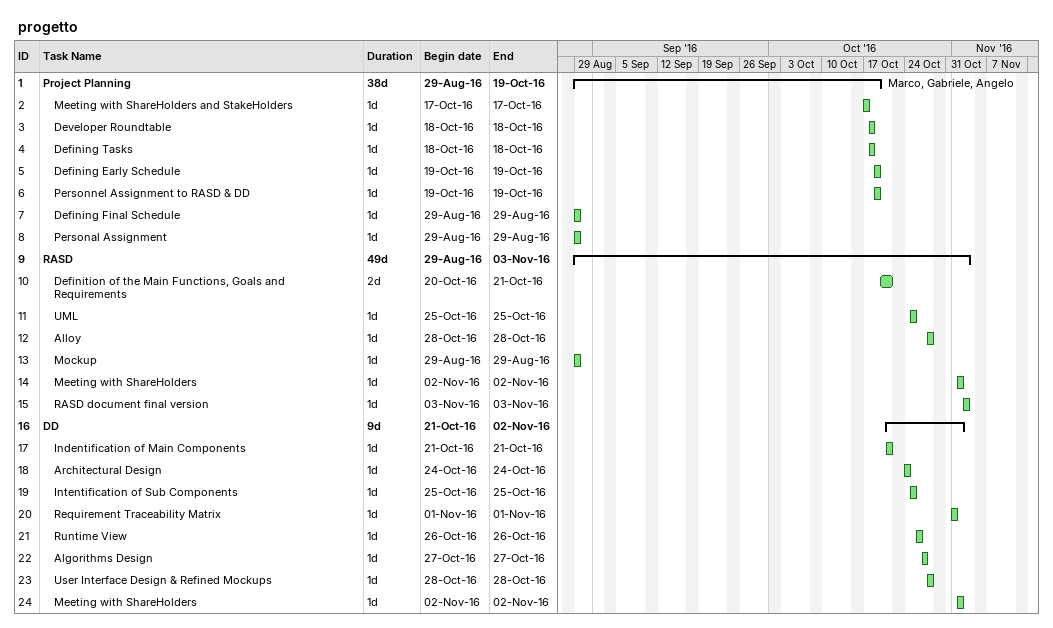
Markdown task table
progetto

| ID | Level | Task | Duration | Start | Finish | Resources |
|---|---|---|---|---|---|---|
| 1 | 1 | **Project Planning** | 38d | 2016-08-29 | 2016-10-19 | Marco, Gabriele, Angelo |
| 2 | 2 | Meeting with ShareHolders and StakeHolders | 1d | 2016-10-17 | 2016-10-17 |  |
| 3 | 2 | Developer Roundtable | 1d | 2016-10-18 | 2016-10-18 |  |
| 4 | 2 | Defining Tasks | 1d | 2016-10-18 | 2016-10-18 |  |
| 5 | 2 | Defining Early Schedule | 1d | 2016-10-19 | 2016-10-19 |  |
| 6 | 2 | Personnel Assignment to RASD & DD | 1d | 2016-10-19 | 2016-10-19 |  |
| 7 | 2 | Defining Final Schedule | 1d | 2016-08-29 | 2016-08-29 |  |
| 8 | 2 | Personal Assignment | 1d | 2016-08-29 | 2016-08-29 |  |
| 9 | 1 | **RASD** | 49d | 2016-08-29 | 2016-11-03 |  |
| 10 | 2 | Definition of the Main Functions, Goals and Requirements | 2d | 2016-10-20 | 2016-10-21 |  |
| 11 | 2 | UML | 1d | 2016-10-25 | 2016-10-25 |  |
| 12 | 2 | Alloy | 1d | 2016-10-28 | 2016-10-28 |  |
| 13 | 2 | Mockup | 1d | 2016-08-29 | 2016-08-29 |  |
| 14 | 2 | Meeting with ShareHolders | 1d | 2016-11-02 | 2016-11-02 |  |
| 15 | 2 | RASD document final version | 1d | 2016-11-03 | 2016-11-03 |  |
| 16 | 1 | **DD** | 9d | 2016-10-21 | 2016-11-02 |  |
| 17 | 2 | Indentification of Main Components | 1d | 2016-10-21 | 2016-10-21 |  |
| 18 | 2 | Architectural Design | 1d | 2016-10-24 | 2016-10-24 |  |
| 19 | 2 | Intentification of Sub Components | 1d | 2016-10-25 | 2016-10-25 |  |
| 20 | 2 | Requirement Traceability Matrix | 1d | 2016-11-01 | 2016-11-01 |  |
| 21 | 2 | Runtime View | 1d | 2016-10-26 | 2016-10-26 |  |
| 22 | 2 | Algorithms Design | 1d | 2016-10-27 | 2016-10-27 |  |
| 23 | 2 | User Interface Design & Refined Mockups | 1d | 2016-10-28 | 2016-10-28 |  |
| 24 | 2 | Meeting with ShareHolders | 1d | 2016-11-02 | 2016-11-02 |  |
